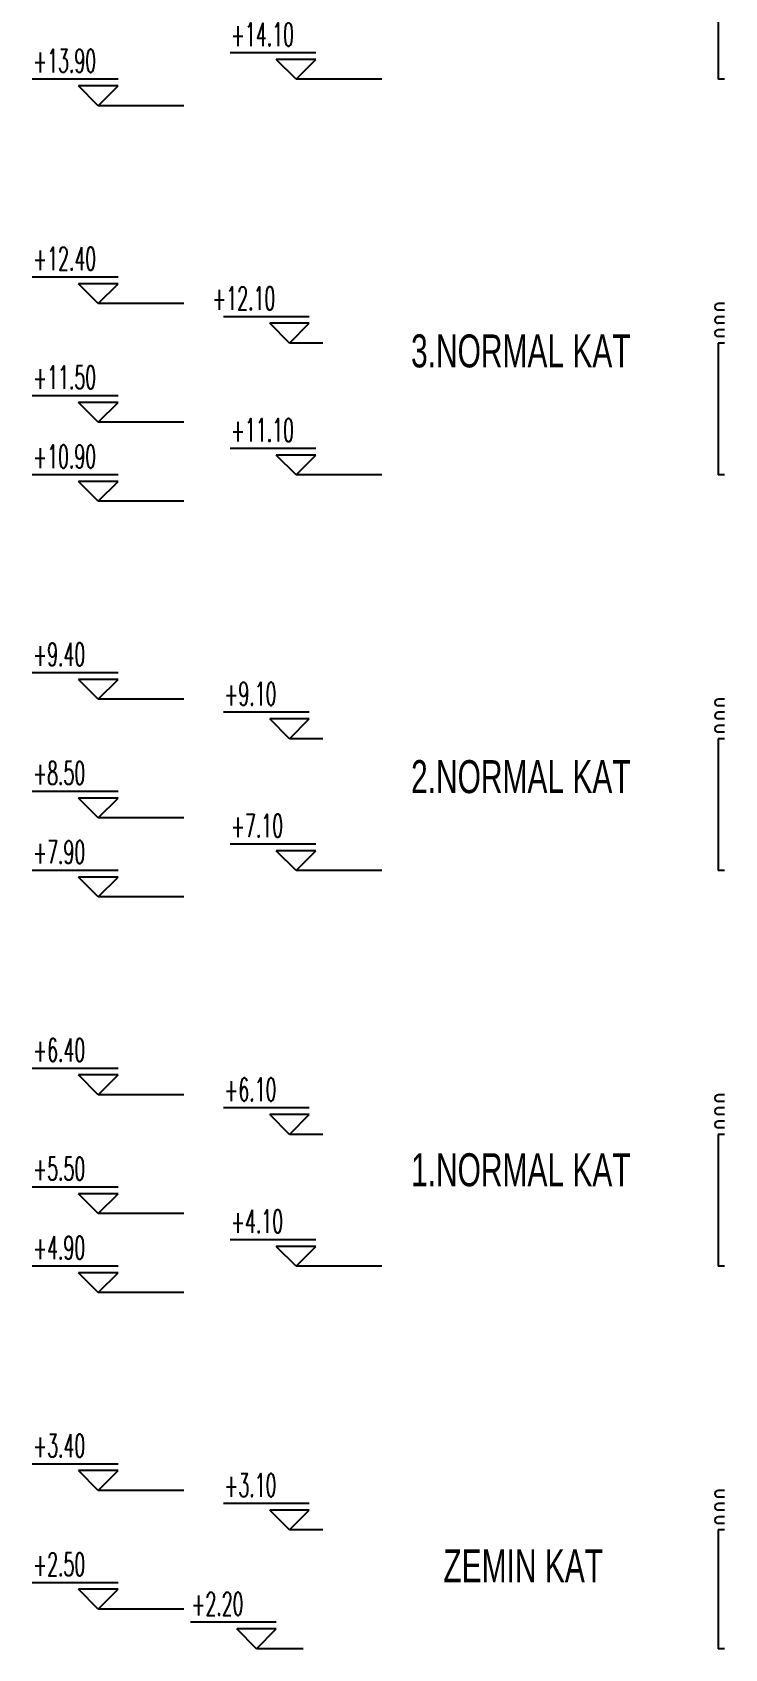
# Model space of a CAD drawing. Extents: x 78 to 306, y -397 to 18.
# Drawn here: x 277.8821 to 277.9871, y -396.8146 to -396.5694 of the extents above; entities that cross this region are included whole.
import ezdxf

# ---------------------------------------------------------------- set-up
doc = ezdxf.new("R2010")
doc.units = 0
doc.header["$LTSCALE"] = 0.5
doc.header["$MEASUREMENT"] = 0
for name, color, linetype in [('KAPI', 1, 'CONTINUOUS'), ('OLCU', 31, 'CONTINUOUS'), ('TARAMA', 8, 'CONTINUOUS')]:
    doc.layers.add(name, color=color, linetype=linetype)
doc.styles.add('MİMARİ YAZI', font='arial.ttf')
doc.styles.add('OLCU', font='romans.shx', dxfattribs={"width": 0.6, "height": 0.125})

msp = doc.modelspace()

# ---------------------------------------------------------------- linework, layer by layer
at = {"layer": 'OLCU'}
for p, q in [((277.92514, -396.57256), (277.91214, -396.57256)), ((277.92214, -396.57656), (277.91914, -396.57356)), ((277.92514, -396.57356), (277.91914, -396.57356)), ((277.92214, -396.57656), (277.92514, -396.57356)), ((277.89514, -396.57656), (277.88214, -396.57656)), ((277.89214, -396.58056), (277.88914, -396.57756)), ((277.89514, -396.57756), (277.88914, -396.57756)), ((277.89214, -396.58056), (277.89514, -396.57756)), ((277.93514, -396.57656), (277.92214, -396.57656)), ((277.90514, -396.58056), (277.89214, -396.58056)), ((277.89514, -396.60656), (277.88214, -396.60656)), ((277.89214, -396.61056), (277.88914, -396.60756)), ((277.89514, -396.60756), (277.88914, -396.60756)), ((277.89214, -396.61056), (277.89514, -396.60756)), ((277.90514, -396.61056), (277.89214, -396.61056)), ((277.92414, -396.61256), (277.91114, -396.61256)), ((277.92114, -396.61656), (277.91814, -396.61356)), ((277.92414, -396.61356), (277.91814, -396.61356)), ((277.92114, -396.61656), (277.92414, -396.61356)), ((277.92622, -396.61656), (277.92114, -396.61656)), ((277.89514, -396.62456), (277.88214, -396.62456)), ((277.89214, -396.62856), (277.88914, -396.62556)), ((277.89514, -396.62556), (277.88914, -396.62556)), ((277.89214, -396.62856), (277.89514, -396.62556)), ((277.90514, -396.62856), (277.89214, -396.62856)), ((277.92514, -396.63256), (277.91214, -396.63256)), ((277.92214, -396.63656), (277.91914, -396.63356)), ((277.92514, -396.63356), (277.91914, -396.63356)), ((277.92214, -396.63656), (277.92514, -396.63356)), ((277.89514, -396.63656), (277.88214, -396.63656)), ((277.93514, -396.63656), (277.92214, -396.63656)), ((277.89214, -396.64056), (277.88914, -396.63756)), ((277.89514, -396.63756), (277.88914, -396.63756)), ((277.89214, -396.64056), (277.89514, -396.63756)), ((277.90514, -396.64056), (277.89214, -396.64056)), ((277.89514, -396.66656), (277.88214, -396.66656)), ((277.89214, -396.67056), (277.88914, -396.66756)), ((277.89514, -396.66756), (277.88914, -396.66756)), ((277.89214, -396.67056), (277.89514, -396.66756)), ((277.90514, -396.67056), (277.89214, -396.67056)), ((277.92414, -396.67256), (277.91114, -396.67256)), ((277.92114, -396.67656), (277.91814, -396.67356)), ((277.92414, -396.67356), (277.91814, -396.67356)), ((277.92114, -396.67656), (277.92414, -396.67356)), ((277.92622, -396.67656), (277.92114, -396.67656)), ((277.89514, -396.68456), (277.88214, -396.68456)), ((277.89214, -396.68856), (277.88914, -396.68556)), ((277.89514, -396.68556), (277.88914, -396.68556)), ((277.89214, -396.68856), (277.89514, -396.68556)), ((277.90514, -396.68856), (277.89214, -396.68856)), ((277.92514, -396.69256), (277.91214, -396.69256)), ((277.92214, -396.69656), (277.91914, -396.69356)), ((277.92514, -396.69356), (277.91914, -396.69356)), ((277.92214, -396.69656), (277.92514, -396.69356)), ((277.89514, -396.69656), (277.88214, -396.69656)), ((277.89214, -396.70056), (277.88914, -396.69756)), ((277.89514, -396.69756), (277.88914, -396.69756)), ((277.89214, -396.70056), (277.89514, -396.69756)), ((277.93514, -396.69656), (277.92214, -396.69656)), ((277.90514, -396.70056), (277.89214, -396.70056)), ((277.89514, -396.72656), (277.88214, -396.72656)), ((277.89214, -396.73056), (277.88914, -396.72756)), ((277.89514, -396.72756), (277.88914, -396.72756)), ((277.89214, -396.73056), (277.89514, -396.72756)), ((277.90514, -396.73056), (277.89214, -396.73056)), ((277.92414, -396.73256), (277.91114, -396.73256)), ((277.92114, -396.73656), (277.91814, -396.73356)), ((277.92414, -396.73356), (277.91814, -396.73356)), ((277.92114, -396.73656), (277.92414, -396.73356)), ((277.92622, -396.73656), (277.92114, -396.73656)), ((277.89514, -396.74456), (277.88214, -396.74456)), ((277.89214, -396.74856), (277.88914, -396.74556)), ((277.89514, -396.74556), (277.88914, -396.74556)), ((277.89214, -396.74856), (277.89514, -396.74556)), ((277.90514, -396.74856), (277.89214, -396.74856)), ((277.92514, -396.75256), (277.91214, -396.75256)), ((277.92214, -396.75656), (277.91914, -396.75356)), ((277.92514, -396.75356), (277.91914, -396.75356)), ((277.92214, -396.75656), (277.92514, -396.75356)), ((277.89514, -396.75656), (277.88214, -396.75656)), ((277.93514, -396.75656), (277.92214, -396.75656)), ((277.89214, -396.76056), (277.88914, -396.75756)), ((277.89514, -396.75756), (277.88914, -396.75756)), ((277.89214, -396.76056), (277.89514, -396.75756)), ((277.90514, -396.76056), (277.89214, -396.76056)), ((277.89514, -396.78656), (277.88214, -396.78656)), ((277.89214, -396.79056), (277.88914, -396.78756)), ((277.89514, -396.78756), (277.88914, -396.78756)), ((277.89214, -396.79056), (277.89514, -396.78756)), ((277.90514, -396.79056), (277.89214, -396.79056)), ((277.92414, -396.79256), (277.91114, -396.79256)), ((277.92114, -396.79656), (277.91814, -396.79356)), ((277.92414, -396.79356), (277.91814, -396.79356)), ((277.92114, -396.79656), (277.92414, -396.79356)), ((277.92622, -396.79656), (277.92114, -396.79656)), ((277.89514, -396.80456), (277.88214, -396.80456)), ((277.89214, -396.80856), (277.88914, -396.80556)), ((277.89514, -396.80556), (277.88914, -396.80556)), ((277.89214, -396.80856), (277.89514, -396.80556)), ((277.90514, -396.80856), (277.89214, -396.80856)), ((277.91914, -396.81056), (277.90614, -396.81056)), ((277.91614, -396.81456), (277.91314, -396.81156)), ((277.91914, -396.81156), (277.91314, -396.81156)), ((277.91614, -396.81456), (277.91914, -396.81156)), ((277.92322, -396.81456), (277.91614, -396.81456))]:
    msp.add_line(p, q, dxfattribs=at)
at = {"layer": 'TARAMA', "ltscale": 1.4}
for p, q in [((277.98614, -396.55656), (277.98614, -396.57656)), ((277.98714, -396.57656), (277.98614, -396.57656)), ((277.98714, -396.61056), (277.98614, -396.61056)), ((277.98714, -396.61156), (277.98614, -396.61156)), ((277.98714, -396.61256), (277.98614, -396.61256)), ((277.98714, -396.61356), (277.98614, -396.61356)), ((277.98714, -396.61456), (277.98614, -396.61456)), ((277.98714, -396.61556), (277.98614, -396.61556)), ((277.98614, -396.61656), (277.98614, -396.63656)), ((277.98714, -396.61656), (277.98614, -396.61656)), ((277.98714, -396.63656), (277.98614, -396.63656)), ((277.98714, -396.67056), (277.98614, -396.67056)), ((277.98714, -396.67156), (277.98614, -396.67156)), ((277.98714, -396.67256), (277.98614, -396.67256)), ((277.98714, -396.67356), (277.98614, -396.67356)), ((277.98714, -396.67456), (277.98614, -396.67456)), ((277.98714, -396.67556), (277.98614, -396.67556)), ((277.98614, -396.67656), (277.98614, -396.69656)), ((277.98714, -396.67656), (277.98614, -396.67656)), ((277.98714, -396.69656), (277.98614, -396.69656)), ((277.98714, -396.73056), (277.98614, -396.73056)), ((277.98714, -396.73156), (277.98614, -396.73156)), ((277.98714, -396.73256), (277.98614, -396.73256)), ((277.98714, -396.73356), (277.98614, -396.73356)), ((277.98714, -396.73456), (277.98614, -396.73456)), ((277.98714, -396.73556), (277.98614, -396.73556)), ((277.98614, -396.73656), (277.98614, -396.75656)), ((277.98714, -396.73656), (277.98614, -396.73656)), ((277.98714, -396.75656), (277.98614, -396.75656)), ((277.98714, -396.79056), (277.98614, -396.79056)), ((277.98714, -396.79156), (277.98614, -396.79156)), ((277.98714, -396.79256), (277.98614, -396.79256)), ((277.98714, -396.79356), (277.98614, -396.79356)), ((277.98714, -396.79456), (277.98614, -396.79456)), ((277.98714, -396.79556), (277.98614, -396.79556)), ((277.98614, -396.79656), (277.98614, -396.81456)), ((277.98714, -396.79656), (277.98614, -396.79656)), ((277.98714, -396.81456), (277.98614, -396.81456))]:
    msp.add_line(p, q, dxfattribs=at)
for centre in [(277.98614, -396.61106), (277.98614, -396.61306), (277.98614, -396.61506), (277.98614, -396.67106), (277.98614, -396.67306), (277.98614, -396.67506), (277.98614, -396.73106), (277.98614, -396.73306), (277.98614, -396.73506), (277.98614, -396.79106), (277.98614, -396.79306), (277.98614, -396.79506)]:
    msp.add_arc(centre, 0.0005, 90, 270, dxfattribs=at)

# ---------------------------------------------------------------- texts
at = {"layer": 'KAPI', "style": 'MİMARİ YAZI', "width": 0.65}
for s, p in [('3.NORMAL KAT', (277.93958, -396.62025)), ('2.NORMAL KAT', (277.93958, -396.68481)), ('1.NORMAL KAT', (277.93958, -396.74443)), ('ZEMIN KAT', (277.94449, -396.80449))]:
    msp.add_text(s, height=0.005, dxfattribs=at).set_placement(p)
at = {"layer": 'OLCU', "style": 'OLCU', "width": 0.55}
for s, p in [('+14.10', (277.91225, -396.57151)), ('+13.90', (277.88225, -396.57551)), ('+12.40', (277.88225, -396.60551)), ('+12.10', (277.90942, -396.61151)), ('+11.50', (277.88225, -396.62351)), ('+11.10', (277.91225, -396.63151)), ('+10.90', (277.88225, -396.63551)), ('+9.40', (277.88225, -396.66551)), ('+9.10', (277.91125, -396.67151)), ('+8.50', (277.88225, -396.68351)), ('+7.10', (277.91225, -396.69151)), ('+7.90', (277.88225, -396.69551)), ('+6.40', (277.88225, -396.72551)), ('+6.10', (277.91125, -396.73151)), ('+5.50', (277.88225, -396.74351)), ('+4.10', (277.91225, -396.75151)), ('+4.90', (277.88225, -396.75551)), ('+3.40', (277.88225, -396.78551)), ('+3.10', (277.91125, -396.79151)), ('+2.50', (277.88225, -396.80351)), ('+2.20', (277.90625, -396.80951))]:
    msp.add_text(s, height=0.0035, dxfattribs=at).set_placement(p)

doc.saveas('drawing.dxf')
